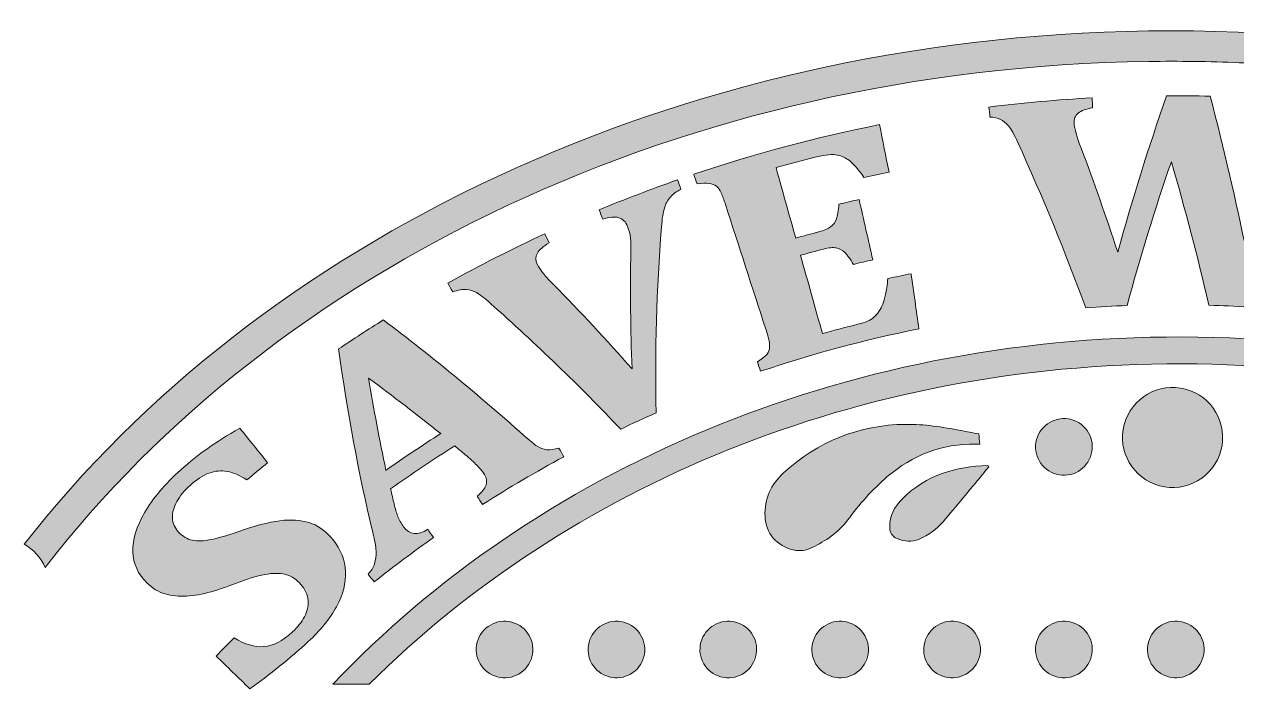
# Model space of a CAD drawing. Header units: inches. Extents: x 56 to 1023, y -872 to -208.
# Drawn here: x 83.2 to 563.8, y -471.7 to -208.2 of the extents above; entities that cross this region are included whole.
import ezdxf

# ---------------------------------------------------------------- set-up
doc = ezdxf.new("R2010")
doc.units = ezdxf.units.IN
doc.header["$MEASUREMENT"] = 0
doc.layers.add('Layer 1', color=7, linetype='Continuous')

# ---------------------------------------------------------------- blocks, each defined once
blk = doc.blocks.new('block 5')
at = {"layer": 'Layer 1', "true_color": 0x010101}
h = blk.add_hatch(color=18, dxfattribs=at)
h.dxf.hatch_style = 2
edge = h.paths.add_edge_path()
edge.add_spline(control_points=[(166.38, -451.61), (170.62, -454.15), (174.56, -455.28), (178.21, -455.03), (181.86, -454.77), (185.6, -452.82), (189.53, -449.19), (191.58, -447.3), (193.16, -445.32), (194.27, -443.24), (195.39, -441.15), (195.87, -439), (195.7, -436.75), (195.54, -434.51), (194.58, -432.37), (192.8, -430.33), (191.17, -428.45), (189.33, -427.18), (187.28, -426.54), (185.23, -425.9), (182.71, -425.79), (179.74, -426.23), (176.77, -426.68), (172.98, -427.74), (168.39, -429.48), (164.47, -430.99), (160.78, -432.25), (157.31, -433.25), (153.84, -434.26), (150.58, -434.85), (147.53, -435.02), (144.47, -435.2), (141.64, -434.9), (139.02, -434.11), (136.4, -433.33), (134.01, -431.89), (131.85, -429.77), (128.31, -426.31), (126.42, -422.21), (126.29, -417.43), (126.15, -412.65), (127.7, -407.4), (131, -401.76), (134.29, -396.12), (139.02, -390.48), (145.17, -385), (148.77, -381.79), (152.37, -378.92), (155.94, -376.39), (159.52, -373.85), (163.77, -371.18), (168.7, -368.44), (172.37, -372.99), (176.03, -377.54), (179.7, -382.09), (176.93, -384.32), (174.18, -386.59), (171.45, -388.88), (168.65, -387.07), (166.05, -385.96), (163.65, -385.54), (161.25, -385.12), (158.87, -385.34), (156.52, -386.2), (154.17, -387.07), (151.64, -388.69), (148.97, -391.08), (146.69, -393.12), (144.94, -395.26), (143.7, -397.49), (142.47, -399.72), (141.9, -401.89), (141.97, -404), (142.05, -406.12), (142.87, -407.99), (144.42, -409.63), (146.02, -411.33), (147.84, -412.4), (149.87, -412.84), (151.9, -413.28), (154.47, -413.16), (157.59, -412.51), (160.72, -411.85), (164.9, -410.56), (170.15, -408.73), (176.56, -406.52), (181.92, -405.3), (186.21, -404.94), (190.5, -404.58), (194.21, -405.04), (197.32, -406.27), (200.44, -407.5), (203.2, -409.64), (205.62, -412.66), (208.72, -416.53), (210.34, -420.74), (210.57, -425.26), (210.79, -429.79), (209.59, -434.41), (207, -439.19), (204.41, -443.98), (200.67, -448.56), (195.76, -453.06), (192.26, -456.27), (188.49, -459.51), (184.44, -462.79), (180.4, -466.07), (176.47, -469.07), (172.62, -471.75), (168.18, -467.42), (163.73, -463.09), (159.28, -458.77), (161.63, -456.35), (163.99, -453.97), (166.38, -451.61)], knot_values=[0, 0, 0, 0, 1, 1, 1, 2, 2, 2, 3, 3, 3, 4, 4, 4, 5, 5, 5, 6, 6, 6, 7, 7, 7, 8, 8, 8, 9, 9, 9, 10, 10, 10, 11, 11, 11, 12, 12, 12, 13, 13, 13, 14, 14, 14, 15, 15, 15, 16, 16, 16, 17, 17, 17, 18, 18, 18, 19, 19, 19, 20, 20, 20, 21, 21, 21, 22, 22, 22, 23, 23, 23, 24, 24, 24, 25, 25, 25, 26, 26, 26, 27, 27, 27, 28, 28, 28, 29, 29, 29, 30, 30, 30, 31, 31, 31, 32, 32, 32, 33, 33, 33, 34, 34, 34, 35, 35, 35, 36, 36, 36, 37, 37, 37, 38, 38, 38, 38], degree=3, periodic=1)
at = {"layer": 'Layer 1', "lineweight": 0}
blk.add_open_spline([(166.38, -451.61), (170.62, -454.15), (174.56, -455.28), (178.21, -455.03), (181.86, -454.77), (185.6, -452.82), (189.53, -449.19), (191.58, -447.3), (193.16, -445.32), (194.27, -443.24), (195.39, -441.15), (195.87, -439), (195.7, -436.75), (195.54, -434.51), (194.58, -432.37), (192.8, -430.33), (191.17, -428.45), (189.33, -427.18), (187.28, -426.54), (185.23, -425.9), (182.71, -425.79), (179.74, -426.23), (176.77, -426.68), (172.98, -427.74), (168.39, -429.48), (164.47, -430.99), (160.78, -432.25), (157.31, -433.25), (153.84, -434.26), (150.58, -434.85), (147.53, -435.02), (144.47, -435.2), (141.64, -434.9), (139.02, -434.11), (136.4, -433.33), (134.01, -431.89), (131.85, -429.77), (128.31, -426.31), (126.42, -422.21), (126.29, -417.43), (126.15, -412.65), (127.7, -407.4), (131, -401.76), (134.29, -396.12), (139.02, -390.48), (145.17, -385), (148.77, -381.79), (152.37, -378.92), (155.94, -376.39), (159.52, -373.85), (163.77, -371.18), (168.7, -368.44), (172.37, -372.99), (176.03, -377.54), (179.7, -382.09), (176.93, -384.32), (174.18, -386.59), (171.45, -388.88), (168.65, -387.07), (166.05, -385.96), (163.65, -385.54), (161.25, -385.12), (158.87, -385.34), (156.52, -386.2), (154.17, -387.07), (151.64, -388.69), (148.97, -391.08), (146.69, -393.12), (144.94, -395.26), (143.7, -397.49), (142.47, -399.72), (141.9, -401.89), (141.97, -404), (142.05, -406.12), (142.87, -407.99), (144.42, -409.63), (146.02, -411.33), (147.84, -412.4), (149.87, -412.84), (151.9, -413.28), (154.47, -413.16), (157.59, -412.51), (160.72, -411.85), (164.9, -410.56), (170.15, -408.73), (176.56, -406.52), (181.92, -405.3), (186.21, -404.94), (190.5, -404.58), (194.21, -405.04), (197.32, -406.27), (200.44, -407.5), (203.2, -409.64), (205.62, -412.66), (208.72, -416.53), (210.34, -420.74), (210.57, -425.26), (210.79, -429.79), (209.59, -434.41), (207, -439.19), (204.41, -443.98), (200.67, -448.56), (195.76, -453.06), (192.26, -456.27), (188.49, -459.51), (184.44, -462.79), (180.4, -466.07), (176.47, -469.07), (172.62, -471.75), (168.18, -467.42), (163.73, -463.09), (159.28, -458.77), (161.63, -456.35), (163.99, -453.97), (166.38, -451.61)], degree=3, knots=[0, 0, 0, 0, 1, 1, 1, 2, 2, 2, 3, 3, 3, 4, 4, 4, 5, 5, 5, 6, 6, 6, 7, 7, 7, 8, 8, 8, 9, 9, 9, 10, 10, 10, 11, 11, 11, 12, 12, 12, 13, 13, 13, 14, 14, 14, 15, 15, 15, 16, 16, 16, 17, 17, 17, 18, 18, 18, 19, 19, 19, 20, 20, 20, 21, 21, 21, 22, 22, 22, 23, 23, 23, 24, 24, 24, 25, 25, 25, 26, 26, 26, 27, 27, 27, 28, 28, 28, 29, 29, 29, 30, 30, 30, 31, 31, 31, 32, 32, 32, 33, 33, 33, 34, 34, 34, 35, 35, 35, 36, 36, 36, 37, 37, 37, 38, 38, 38, 38], dxfattribs=at)
blk = doc.blocks.new('block 6')
at = {"layer": 'Layer 1', "true_color": 0x010101}
h = blk.add_hatch(color=18, dxfattribs=at)
h.dxf.hatch_style = 2
edge = h.paths.add_edge_path()
edge.add_spline(control_points=[(253.82, -375.43), (245.23, -380.84), (236.76, -386.53), (228.43, -392.48), (228.9, -394.5), (229.37, -396.51), (229.85, -398.53), (230.25, -400.22), (230.73, -401.81), (231.27, -403.28), (231.82, -404.75), (232.59, -406.17), (233.58, -407.54), (235.91, -410.74), (239.08, -411.02), (243.15, -408.49), (243.91, -409.58), (244.68, -410.67), (245.44, -411.75), (237.49, -417.38), (229.65, -423.25), (221.96, -429.38), (221.13, -428.34), (220.31, -427.3), (219.48, -426.26), (220.72, -425.06), (221.58, -423.72), (222.06, -422.22), (222.54, -420.72), (222.74, -419.03), (222.66, -417.16), (222.58, -415.29), (222.15, -412.85), (221.4, -409.82), (215.72, -386.02), (211.18, -361.7), (207.81, -336.97), (213.67, -333.01), (219.58, -329.18), (225.54, -325.45), (244.84, -340), (263.38, -355.26), (281.12, -371.16), (283.5, -373.29), (285.28, -374.75), (286.5, -375.52), (287.72, -376.3), (288.99, -376.76), (290.33, -376.93), (291.66, -377.09), (293.27, -376.86), (295.15, -376.26), (295.78, -377.43), (296.42, -378.6), (297.05, -379.77), (286.14, -385.65), (275.4, -391.96), (264.86, -398.7), (264.14, -397.58), (263.43, -396.46), (262.71, -395.34), (264.58, -393.85), (265.76, -392.43), (266.24, -391.03), (266.72, -389.64), (266.52, -388.23), (265.63, -386.79), (264.98, -385.72), (264.11, -384.63), (263.02, -383.5), (261.94, -382.37), (260.46, -381.01), (258.59, -379.42), (257.01, -378.09), (255.42, -376.75), (253.82, -375.43)], knot_values=[0, 0, 0, 0, 1, 1, 1, 2, 2, 2, 3, 3, 3, 4, 4, 4, 5, 5, 5, 6, 6, 6, 7, 7, 7, 8, 8, 8, 9, 9, 9, 10, 10, 10, 11, 11, 11, 12, 12, 12, 13, 13, 13, 14, 14, 14, 15, 15, 15, 16, 16, 16, 17, 17, 17, 18, 18, 18, 19, 19, 19, 20, 20, 20, 21, 21, 21, 22, 22, 22, 23, 23, 23, 24, 24, 24, 25, 25, 25, 25], degree=3, periodic=1)
edge = h.paths.add_edge_path()
edge.add_spline(control_points=[(226.58, -385.12), (233.72, -380.07), (240.96, -375.22), (248.28, -370.56), (238.95, -363.06), (229.42, -355.72), (219.72, -348.56), (221.72, -360.85), (224.01, -373.04), (226.58, -385.12)], knot_values=[0, 0, 0, 0, 1, 1, 1, 2, 2, 2, 3, 3, 3, 3], degree=3, periodic=1)
at = {"layer": 'Layer 1', "lineweight": 0}
for points, knots in [([(253.82, -375.43), (245.23, -380.84), (236.76, -386.53), (228.43, -392.48), (228.9, -394.5), (229.37, -396.51), (229.85, -398.53), (230.25, -400.22), (230.73, -401.81), (231.27, -403.28), (231.82, -404.75), (232.59, -406.17), (233.58, -407.54), (235.91, -410.74), (239.08, -411.02), (243.15, -408.49), (243.91, -409.58), (244.68, -410.67), (245.44, -411.75), (237.49, -417.38), (229.65, -423.25), (221.96, -429.38), (221.13, -428.34), (220.31, -427.3), (219.48, -426.26), (220.72, -425.06), (221.58, -423.72), (222.06, -422.22), (222.54, -420.72), (222.74, -419.03), (222.66, -417.16), (222.58, -415.29), (222.15, -412.85), (221.4, -409.82), (215.72, -386.02), (211.18, -361.7), (207.81, -336.97), (213.67, -333.01), (219.58, -329.18), (225.54, -325.45), (244.84, -340), (263.38, -355.26), (281.12, -371.16), (283.5, -373.29), (285.28, -374.75), (286.5, -375.52), (287.72, -376.3), (288.99, -376.76), (290.33, -376.93), (291.66, -377.09), (293.27, -376.86), (295.15, -376.26), (295.78, -377.43), (296.42, -378.6), (297.05, -379.77), (286.14, -385.65), (275.4, -391.96), (264.86, -398.7), (264.14, -397.58), (263.43, -396.46), (262.71, -395.34), (264.58, -393.85), (265.76, -392.43), (266.24, -391.03), (266.72, -389.64), (266.52, -388.23), (265.63, -386.79), (264.98, -385.72), (264.11, -384.63), (263.02, -383.5), (261.94, -382.37), (260.46, -381.01), (258.59, -379.42), (257.01, -378.09), (255.42, -376.75), (253.82, -375.43)], [0, 0, 0, 0, 1, 1, 1, 2, 2, 2, 3, 3, 3, 4, 4, 4, 5, 5, 5, 6, 6, 6, 7, 7, 7, 8, 8, 8, 9, 9, 9, 10, 10, 10, 11, 11, 11, 12, 12, 12, 13, 13, 13, 14, 14, 14, 15, 15, 15, 16, 16, 16, 17, 17, 17, 18, 18, 18, 19, 19, 19, 20, 20, 20, 21, 21, 21, 22, 22, 22, 23, 23, 23, 24, 24, 24, 25, 25, 25, 25]), ([(226.58, -385.12), (233.72, -380.07), (240.96, -375.22), (248.28, -370.56), (238.95, -363.06), (229.42, -355.72), (219.72, -348.56), (221.72, -360.85), (224.01, -373.04), (226.58, -385.12)], [0, 0, 0, 0, 1, 1, 1, 2, 2, 2, 3, 3, 3, 3])]:
    blk.add_open_spline(points, degree=3, knots=knots, dxfattribs=at)
blk = doc.blocks.new('block 7')
at = {"layer": 'Layer 1', "true_color": 0x010101}
h = blk.add_hatch(color=18, dxfattribs=at)
h.dxf.hatch_style = 2
edge = h.paths.add_edge_path()
edge.add_spline(control_points=[(323.65, -298.08), (323.71, -296.24), (323.66, -294.54), (323.5, -293), (323.34, -291.45), (322.96, -289.92), (322.34, -288.38), (321.61, -286.55), (320.45, -285.39), (318.84, -284.9), (317.24, -284.42), (315.15, -284.62), (312.57, -285.51), (312.06, -284.29), (311.55, -283.06), (311.04, -281.83), (321.32, -277.55), (331.7, -273.58), (342.17, -269.9), (342.61, -271.16), (343.05, -272.41), (343.49, -273.66), (341.74, -274.54), (340.35, -275.56), (339.33, -276.72), (338.31, -277.88), (337.53, -279.3), (336.99, -280.98), (336.44, -282.66), (336.03, -285.23), (335.78, -288.68), (333.84, -313.42), (333.15, -338.01), (333.67, -362.34), (328.96, -364.41), (324.28, -366.56), (319.63, -368.78), (303.27, -351.58), (286.08, -334.95), (268.08, -318.96), (265.68, -316.82), (263.82, -315.38), (262.54, -314.63), (261.26, -313.87), (259.89, -313.45), (258.42, -313.35), (256.96, -313.26), (255.16, -313.59), (253.03, -314.35), (252.39, -313.19), (251.74, -312.03), (251.09, -310.87), (263.72, -303.84), (276.56, -297.31), (289.57, -291.27), (290.13, -292.48), (290.69, -293.68), (291.25, -294.89), (288.92, -296.24), (287.38, -297.62), (286.61, -299.01), (285.85, -300.4), (285.84, -301.85), (286.57, -303.38), (287.15, -304.58), (287.85, -305.68), (288.67, -306.69), (289.5, -307.71), (290.94, -309.26), (293, -311.36), (303.7, -322.29), (314.08, -333.45), (324.14, -344.82), (323.51, -329.33), (323.35, -313.75), (323.65, -298.08)], knot_values=[0, 0, 0, 0, 1, 1, 1, 2, 2, 2, 3, 3, 3, 4, 4, 4, 5, 5, 5, 6, 6, 6, 7, 7, 7, 8, 8, 8, 9, 9, 9, 10, 10, 10, 11, 11, 11, 12, 12, 12, 13, 13, 13, 14, 14, 14, 15, 15, 15, 16, 16, 16, 17, 17, 17, 18, 18, 18, 19, 19, 19, 20, 20, 20, 21, 21, 21, 22, 22, 22, 23, 23, 23, 24, 24, 24, 25, 25, 25, 25], degree=3, periodic=1)
at = {"layer": 'Layer 1', "lineweight": 0}
blk.add_open_spline([(323.65, -298.08), (323.71, -296.24), (323.66, -294.54), (323.5, -293), (323.34, -291.45), (322.96, -289.92), (322.34, -288.38), (321.61, -286.55), (320.45, -285.39), (318.84, -284.9), (317.24, -284.42), (315.15, -284.62), (312.57, -285.51), (312.06, -284.29), (311.55, -283.06), (311.04, -281.83), (321.32, -277.55), (331.7, -273.58), (342.17, -269.9), (342.61, -271.16), (343.05, -272.41), (343.49, -273.66), (341.74, -274.54), (340.35, -275.56), (339.33, -276.72), (338.31, -277.88), (337.53, -279.3), (336.99, -280.98), (336.44, -282.66), (336.03, -285.23), (335.78, -288.68), (333.84, -313.42), (333.15, -338.01), (333.67, -362.34), (328.96, -364.41), (324.28, -366.56), (319.63, -368.78), (303.27, -351.58), (286.08, -334.95), (268.08, -318.96), (265.68, -316.82), (263.82, -315.38), (262.54, -314.63), (261.26, -313.87), (259.89, -313.45), (258.42, -313.35), (256.96, -313.26), (255.16, -313.59), (253.03, -314.35), (252.39, -313.19), (251.74, -312.03), (251.09, -310.87), (263.72, -303.84), (276.56, -297.31), (289.57, -291.27), (290.13, -292.48), (290.69, -293.68), (291.25, -294.89), (288.92, -296.24), (287.38, -297.62), (286.61, -299.01), (285.85, -300.4), (285.84, -301.85), (286.57, -303.38), (287.15, -304.58), (287.85, -305.68), (288.67, -306.69), (289.5, -307.71), (290.94, -309.26), (293, -311.36), (303.7, -322.29), (314.08, -333.45), (324.14, -344.82), (323.51, -329.33), (323.35, -313.75), (323.65, -298.08)], degree=3, knots=[0, 0, 0, 0, 1, 1, 1, 2, 2, 2, 3, 3, 3, 4, 4, 4, 5, 5, 5, 6, 6, 6, 7, 7, 7, 8, 8, 8, 9, 9, 9, 10, 10, 10, 11, 11, 11, 12, 12, 12, 13, 13, 13, 14, 14, 14, 15, 15, 15, 16, 16, 16, 17, 17, 17, 18, 18, 18, 19, 19, 19, 20, 20, 20, 21, 21, 21, 22, 22, 22, 23, 23, 23, 24, 24, 24, 25, 25, 25, 25], dxfattribs=at)
blk = doc.blocks.new('block 8')
at = {"layer": 'Layer 1', "true_color": 0x010101}
h = blk.add_hatch(color=18, dxfattribs=at)
h.dxf.hatch_style = 2
edge = h.paths.add_edge_path()
edge.add_spline(control_points=[(422.2, -248), (423.46, -254.28), (424.72, -260.56), (425.98, -266.84), (422.66, -267.5), (419.34, -268.19), (416.03, -268.92), (413.62, -265.52), (411.68, -263.3), (410.26, -262.24), (408.83, -261.18), (407.24, -260.45), (405.49, -260.05), (403.74, -259.65), (400.97, -259.9), (397.18, -260.83), (391.83, -262.16), (386.5, -263.57), (381.18, -265.05), (383.78, -274.36), (386.39, -283.67), (388.99, -292.99), (392.05, -292.14), (395.12, -291.31), (398.19, -290.51), (400.24, -289.98), (401.78, -289.33), (402.82, -288.55), (403.87, -287.77), (404.64, -286.72), (405.13, -285.39), (405.63, -284.07), (405.94, -282.13), (406.08, -279.57), (408.76, -278.92), (411.44, -278.3), (414.13, -277.69), (415.93, -285.67), (417.74, -293.65), (419.54, -301.63), (416.97, -302.2), (414.4, -302.8), (411.84, -303.42), (410.65, -301.3), (409.52, -299.74), (408.45, -298.73), (407.38, -297.73), (406.24, -297.11), (405.03, -296.87), (403.82, -296.64), (402.13, -296.79), (399.97, -297.35), (396.94, -298.14), (393.91, -298.96), (390.89, -299.8), (393.79, -310.16), (396.68, -320.52), (399.58, -330.88), (404.25, -329.58), (408.94, -328.35), (413.64, -327.18), (415.16, -326.8), (416.42, -326.4), (417.42, -325.98), (418.42, -325.55), (419.28, -325.02), (420.01, -324.4), (420.73, -323.77), (421.39, -323), (421.99, -322.08), (422.58, -321.16), (423.08, -320.2), (423.48, -319.2), (423.87, -318.2), (424.25, -316.92), (424.6, -315.36), (424.95, -313.8), (425.25, -311.69), (425.52, -309.03), (428.59, -308.37), (431.67, -307.73), (434.75, -307.12), (435.76, -314.41), (436.79, -321.71), (437.83, -329), (416.64, -333.25), (395.68, -338.86), (375.08, -345.82), (374.65, -344.57), (374.22, -343.31), (373.8, -342.05), (375.23, -341.14), (376.33, -340.31), (377.1, -339.57), (377.87, -338.83), (378.35, -338), (378.54, -337.07), (378.73, -336.14), (378.7, -335.05), (378.43, -333.8), (378.17, -332.55), (377.74, -331), (377.15, -329.16), (371.8, -312.64), (366.46, -296.12), (361.11, -279.59), (360.53, -277.79), (359.98, -276.3), (359.46, -275.11), (358.94, -273.92), (358.31, -273.03), (357.55, -272.42), (356.8, -271.82), (355.82, -271.45), (354.62, -271.32), (353.42, -271.18), (351.84, -271.23), (349.87, -271.47), (349.44, -270.21), (349.01, -268.95), (348.59, -267.69), (372.75, -259.52), (397.34, -252.95), (422.2, -248)], knot_values=[0, 0, 0, 0, 1, 1, 1, 2, 2, 2, 3, 3, 3, 4, 4, 4, 5, 5, 5, 6, 6, 6, 7, 7, 7, 8, 8, 8, 9, 9, 9, 10, 10, 10, 11, 11, 11, 12, 12, 12, 13, 13, 13, 14, 14, 14, 15, 15, 15, 16, 16, 16, 17, 17, 17, 18, 18, 18, 19, 19, 19, 20, 20, 20, 21, 21, 21, 22, 22, 22, 23, 23, 23, 24, 24, 24, 25, 25, 25, 26, 26, 26, 27, 27, 27, 28, 28, 28, 29, 29, 29, 30, 30, 30, 31, 31, 31, 32, 32, 32, 33, 33, 33, 34, 34, 34, 35, 35, 35, 36, 36, 36, 37, 37, 37, 38, 38, 38, 39, 39, 39, 40, 40, 40, 41, 41, 41, 41], degree=3, periodic=1)
at = {"layer": 'Layer 1', "lineweight": 0}
blk.add_open_spline([(422.2, -248), (423.46, -254.28), (424.72, -260.56), (425.98, -266.84), (422.66, -267.5), (419.34, -268.19), (416.03, -268.92), (413.62, -265.52), (411.68, -263.3), (410.26, -262.24), (408.83, -261.18), (407.24, -260.45), (405.49, -260.05), (403.74, -259.65), (400.97, -259.9), (397.18, -260.83), (391.83, -262.16), (386.5, -263.57), (381.18, -265.05), (383.78, -274.36), (386.39, -283.67), (388.99, -292.99), (392.05, -292.14), (395.12, -291.31), (398.19, -290.51), (400.24, -289.98), (401.78, -289.33), (402.82, -288.55), (403.87, -287.77), (404.64, -286.72), (405.13, -285.39), (405.63, -284.07), (405.94, -282.13), (406.08, -279.57), (408.76, -278.92), (411.44, -278.3), (414.13, -277.69), (415.93, -285.67), (417.74, -293.65), (419.54, -301.63), (416.97, -302.2), (414.4, -302.8), (411.84, -303.42), (410.65, -301.3), (409.52, -299.74), (408.45, -298.73), (407.38, -297.73), (406.24, -297.11), (405.03, -296.87), (403.82, -296.64), (402.13, -296.79), (399.97, -297.35), (396.94, -298.14), (393.91, -298.96), (390.89, -299.8), (393.79, -310.16), (396.68, -320.52), (399.58, -330.88), (404.25, -329.58), (408.94, -328.35), (413.64, -327.18), (415.16, -326.8), (416.42, -326.4), (417.42, -325.98), (418.42, -325.55), (419.28, -325.02), (420.01, -324.4), (420.73, -323.77), (421.39, -323), (421.99, -322.08), (422.58, -321.16), (423.08, -320.2), (423.48, -319.2), (423.87, -318.2), (424.25, -316.92), (424.6, -315.36), (424.95, -313.8), (425.25, -311.69), (425.52, -309.03), (428.59, -308.37), (431.67, -307.73), (434.75, -307.12), (435.76, -314.41), (436.79, -321.71), (437.83, -329), (416.64, -333.25), (395.68, -338.86), (375.08, -345.82), (374.65, -344.57), (374.22, -343.31), (373.8, -342.05), (375.23, -341.14), (376.33, -340.31), (377.1, -339.57), (377.87, -338.83), (378.35, -338), (378.54, -337.07), (378.73, -336.14), (378.7, -335.05), (378.43, -333.8), (378.17, -332.55), (377.74, -331), (377.15, -329.16), (371.8, -312.64), (366.46, -296.12), (361.11, -279.59), (360.53, -277.79), (359.98, -276.3), (359.46, -275.11), (358.94, -273.92), (358.31, -273.03), (357.55, -272.42), (356.8, -271.82), (355.82, -271.45), (354.62, -271.32), (353.42, -271.18), (351.84, -271.23), (349.87, -271.47), (349.44, -270.21), (349.01, -268.95), (348.59, -267.69), (372.75, -259.52), (397.34, -252.95), (422.2, -248)], degree=3, knots=[0, 0, 0, 0, 1, 1, 1, 2, 2, 2, 3, 3, 3, 4, 4, 4, 5, 5, 5, 6, 6, 6, 7, 7, 7, 8, 8, 8, 9, 9, 9, 10, 10, 10, 11, 11, 11, 12, 12, 12, 13, 13, 13, 14, 14, 14, 15, 15, 15, 16, 16, 16, 17, 17, 17, 18, 18, 18, 19, 19, 19, 20, 20, 20, 21, 21, 21, 22, 22, 22, 23, 23, 23, 24, 24, 24, 25, 25, 25, 26, 26, 26, 27, 27, 27, 28, 28, 28, 29, 29, 29, 30, 30, 30, 31, 31, 31, 32, 32, 32, 33, 33, 33, 34, 34, 34, 35, 35, 35, 36, 36, 36, 37, 37, 37, 38, 38, 38, 39, 39, 39, 40, 40, 40, 41, 41, 41, 41], dxfattribs=at)
blk = doc.blocks.new('block 9')
at = {"layer": 'Layer 1', "true_color": 0x010101}
h = blk.add_hatch(color=18, dxfattribs=at)
h.dxf.hatch_style = 2
edge = h.paths.add_edge_path()
edge.add_spline(control_points=[(585.53, -259.2), (586.37, -257.41), (587.12, -255.6), (587.77, -253.77), (588.43, -251.95), (588.82, -250.38), (588.93, -249.05), (589.12, -246.97), (588.61, -245.38), (587.41, -244.28), (586.21, -243.19), (584.33, -242.46), (581.76, -242.11), (581.86, -240.79), (581.96, -239.46), (582.06, -238.13), (592.66, -238.92), (603.24, -239.98), (613.8, -241.33), (613.63, -242.65), (613.46, -243.97), (613.29, -245.29), (611.38, -245.37), (609.75, -245.75), (608.4, -246.42), (607.05, -247.09), (605.78, -248.11), (604.62, -249.47), (603.45, -250.84), (601.93, -253.18), (600.07, -256.51), (588.46, -277.47), (577.89, -298.76), (568.38, -320.32), (563.18, -320.01), (557.97, -319.79), (552.76, -319.64), (548.35, -300.59), (543.39, -281.6), (537.87, -262.69), (531.36, -281.61), (525.51, -300.64), (520.32, -319.75), (514.85, -319.95), (509.38, -320.23), (503.92, -320.6), (495.81, -298.53), (486.84, -276.66), (477, -255.02), (475.56, -251.85), (474.33, -249.67), (473.34, -248.49), (472.35, -247.3), (471.29, -246.45), (470.16, -245.93), (469.03, -245.41), (467.64, -245.09), (465.99, -244.97), (465.83, -243.65), (465.66, -242.33), (465.5, -241.01), (479.11, -239.33), (492.78, -238.12), (506.46, -237.38), (506.53, -238.71), (506.6, -240.04), (506.68, -241.37), (504.06, -241.75), (502.15, -242.45), (500.95, -243.46), (499.75, -244.46), (499.22, -245.81), (499.33, -247.5), (499.47, -249.63), (500.42, -252.9), (502.14, -257.31), (507.27, -271.01), (512.1, -284.78), (516.62, -298.61), (522.32, -277.81), (528.79, -257.11), (536.01, -236.53), (541.77, -236.51), (547.53, -236.57), (553.28, -236.71), (558.72, -257.4), (563.54, -278.17), (567.73, -298.97), (573.29, -285.62), (579.23, -272.36), (585.53, -259.2)], knot_values=[0, 0, 0, 0, 1, 1, 1, 2, 2, 2, 3, 3, 3, 4, 4, 4, 5, 5, 5, 6, 6, 6, 7, 7, 7, 8, 8, 8, 9, 9, 9, 10, 10, 10, 11, 11, 11, 12, 12, 12, 13, 13, 13, 14, 14, 14, 15, 15, 15, 16, 16, 16, 17, 17, 17, 18, 18, 18, 19, 19, 19, 20, 20, 20, 21, 21, 21, 22, 22, 22, 23, 23, 23, 24, 24, 24, 25, 25, 25, 26, 26, 26, 27, 27, 27, 28, 28, 28, 29, 29, 29, 30, 30, 30, 30], degree=3, periodic=1)
at = {"layer": 'Layer 1', "lineweight": 0}
blk.add_open_spline([(585.53, -259.2), (586.37, -257.41), (587.12, -255.6), (587.77, -253.77), (588.43, -251.95), (588.82, -250.38), (588.93, -249.05), (589.12, -246.97), (588.61, -245.38), (587.41, -244.28), (586.21, -243.19), (584.33, -242.46), (581.76, -242.11), (581.86, -240.79), (581.96, -239.46), (582.06, -238.13), (592.66, -238.92), (603.24, -239.98), (613.8, -241.33), (613.63, -242.65), (613.46, -243.97), (613.29, -245.29), (611.38, -245.37), (609.75, -245.75), (608.4, -246.42), (607.05, -247.09), (605.78, -248.11), (604.62, -249.47), (603.45, -250.84), (601.93, -253.18), (600.07, -256.51), (588.46, -277.47), (577.89, -298.76), (568.38, -320.32), (563.18, -320.01), (557.97, -319.79), (552.76, -319.64), (548.35, -300.59), (543.39, -281.6), (537.87, -262.69), (531.36, -281.61), (525.51, -300.64), (520.32, -319.75), (514.85, -319.95), (509.38, -320.23), (503.92, -320.6), (495.81, -298.53), (486.84, -276.66), (477, -255.02), (475.56, -251.85), (474.33, -249.67), (473.34, -248.49), (472.35, -247.3), (471.29, -246.45), (470.16, -245.93), (469.03, -245.41), (467.64, -245.09), (465.99, -244.97), (465.83, -243.65), (465.66, -242.33), (465.5, -241.01), (479.11, -239.33), (492.78, -238.12), (506.46, -237.38), (506.53, -238.71), (506.6, -240.04), (506.68, -241.37), (504.06, -241.75), (502.15, -242.45), (500.95, -243.46), (499.75, -244.46), (499.22, -245.81), (499.33, -247.5), (499.47, -249.63), (500.42, -252.9), (502.14, -257.31), (507.27, -271.01), (512.1, -284.78), (516.62, -298.61), (522.32, -277.81), (528.79, -257.11), (536.01, -236.53), (541.77, -236.51), (547.53, -236.57), (553.28, -236.71), (558.72, -257.4), (563.54, -278.17), (567.73, -298.97), (573.29, -285.62), (579.23, -272.36), (585.53, -259.2)], degree=3, knots=[0, 0, 0, 0, 1, 1, 1, 2, 2, 2, 3, 3, 3, 4, 4, 4, 5, 5, 5, 6, 6, 6, 7, 7, 7, 8, 8, 8, 9, 9, 9, 10, 10, 10, 11, 11, 11, 12, 12, 12, 13, 13, 13, 14, 14, 14, 15, 15, 15, 16, 16, 16, 17, 17, 17, 18, 18, 18, 19, 19, 19, 20, 20, 20, 21, 21, 21, 22, 22, 22, 23, 23, 23, 24, 24, 24, 25, 25, 25, 26, 26, 26, 27, 27, 27, 28, 28, 28, 29, 29, 29, 30, 30, 30, 30], dxfattribs=at)
blk = doc.blocks.new('block 4')
at = {"layer": 'Layer 1'}
for name in ['block 9', 'block 8', 'block 7', 'block 6', 'block 5']:
    blk.add_blockref(name, (0, 0), dxfattribs=at)
blk = doc.blocks.new('block 25')
at = {"layer": 'Layer 1', "true_color": 0xffffff}
h = blk.add_hatch(color=7, dxfattribs=at)
h.dxf.hatch_style = 2
edge = h.paths.add_edge_path()
edge.add_spline(control_points=[(219.97, -469.94), (298.1, -391.9), (413.56, -342.56), (542.06, -342.88), (670.56, -343.19), (785.75, -393.1), (863.49, -471.51), (863.49, -471.51), (877.91, -471.55), (877.91, -471.55), (798.31, -386.86), (677.41, -332.55), (542.09, -332.22), (406.76, -331.89), (285.56, -385.59), (205.53, -469.9), (205.53, -469.9), (219.97, -469.94), (219.97, -469.94)], knot_values=[0, 0, 0, 0, 1, 1, 1, 2, 2, 2, 3, 3, 3, 4, 4, 4, 5, 5, 5, 6, 6, 6, 6], degree=3, periodic=1)
at = {"layer": 'Layer 1', "lineweight": 0}
blk.add_open_spline([(219.97, -469.94), (298.1, -391.9), (413.56, -342.56), (542.06, -342.88), (670.56, -343.19), (785.75, -393.1), (863.49, -471.51), (863.49, -471.51), (877.91, -471.55), (877.91, -471.55), (798.31, -386.86), (677.41, -332.55), (542.09, -332.22), (406.76, -331.89), (285.56, -385.59), (205.53, -469.9), (205.53, -469.9), (219.97, -469.94), (219.97, -469.94)], degree=3, knots=[0, 0, 0, 0, 1, 1, 1, 2, 2, 2, 3, 3, 3, 4, 4, 4, 5, 5, 5, 6, 6, 6, 6], dxfattribs=at)
blk = doc.blocks.new('block 26')
at = {"layer": 'Layer 1', "true_color": 0xffffff}
h = blk.add_hatch(color=7, dxfattribs=at)
h.dxf.hatch_style = 2
edge = h.paths.add_edge_path()
edge.add_spline(control_points=[(976.74, -417.64), (977.35, -418.16), (978.02, -418.45), (978.73, -418.26), (979.52, -418.06), (980.15, -417.45), (980.76, -416.87), (981.42, -416.23), (982.08, -415.76), (982.83, -415.29), (983.24, -414.72), (983.65, -414.17), (984.14, -413.68), (985.75, -412.05), (986.01, -409.28), (984.56, -407.46), (888.69, -287.04), (719.77, -208.17), (528.83, -210.85), (340.88, -213.48), (176.52, -294.51), (83.22, -414.42), (86.93, -416.49), (89.74, -419.74), (91.58, -423.66), (182.3, -305.56), (343.95, -225.53), (529, -222.94), (534.99, -222.86), (540.99, -222.86), (546.98, -222.94), (552.92, -223.02), (558.87, -223.18), (564.81, -223.42), (570.7, -223.66), (576.59, -223.98), (582.48, -224.38), (588.32, -224.78), (594.16, -225.25), (599.99, -225.81), (605.77, -226.36), (611.55, -226.99), (617.33, -227.71), (623.05, -228.41), (628.77, -229.19), (634.47, -230.06), (640.14, -230.91), (645.79, -231.84), (651.43, -232.86), (657.02, -233.86), (662.61, -234.94), (668.18, -236.09), (673.7, -237.24), (679.22, -238.46), (684.71, -239.77), (690.16, -241.05), (695.6, -242.42), (701.02, -243.86), (706.4, -245.29), (711.76, -246.79), (717.1, -248.37), (722.39, -249.94), (727.67, -251.58), (732.93, -253.29), (738.14, -254.99), (743.33, -256.77), (748.5, -258.62), (753.63, -260.45), (758.73, -262.35), (763.82, -264.33), (768.85, -266.29), (773.86, -268.32), (778.85, -270.43), (783.79, -272.52), (788.71, -274.67), (793.6, -276.91), (798.45, -279.12), (803.27, -281.4), (808.06, -283.75), (812.8, -286.08), (817.52, -288.49), (822.21, -290.96), (826.85, -293.41), (831.46, -295.93), (836.05, -298.52), (840.58, -301.09), (845.09, -303.72), (849.56, -306.43), (853.98, -309.11), (858.38, -311.86), (862.74, -314.68), (867.05, -317.46), (871.33, -320.32), (875.57, -323.25), (879.77, -326.15), (883.93, -329.11), (888.05, -332.15), (892.12, -335.15), (896.16, -338.22), (900.16, -341.36), (904.12, -344.47), (908.03, -347.64), (911.9, -350.88), (915.73, -354.09), (919.51, -357.36), (923.25, -360.7), (926.95, -364), (930.61, -367.37), (934.21, -370.81), (937.78, -374.21), (941.3, -377.67), (944.77, -381.2), (948.2, -384.69), (951.58, -388.25), (954.91, -391.87), (958.2, -395.45), (961.44, -399.1), (964.63, -402.81), (967.78, -406.47), (970.87, -410.21), (973.91, -414), (974.66, -414.93), (975.61, -416.68), (976.74, -417.64)], knot_values=[0, 0, 0, 0, 1, 1, 1, 2, 2, 2, 3, 3, 3, 4, 4, 4, 5, 5, 5, 6, 6, 6, 7, 7, 7, 8, 8, 8, 9, 9, 9, 10, 10, 10, 11, 11, 11, 12, 12, 12, 13, 13, 13, 14, 14, 14, 15, 15, 15, 16, 16, 16, 17, 17, 17, 18, 18, 18, 19, 19, 19, 20, 20, 20, 21, 21, 21, 22, 22, 22, 23, 23, 23, 24, 24, 24, 25, 25, 25, 26, 26, 26, 27, 27, 27, 28, 28, 28, 29, 29, 29, 30, 30, 30, 31, 31, 31, 32, 32, 32, 33, 33, 33, 34, 34, 34, 35, 35, 35, 36, 36, 36, 37, 37, 37, 38, 38, 38, 39, 39, 39, 40, 40, 40, 41, 41, 41, 41], degree=3, periodic=1)
at = {"layer": 'Layer 1', "lineweight": 0}
blk.add_open_spline([(976.74, -417.64), (977.35, -418.16), (978.02, -418.45), (978.73, -418.26), (979.52, -418.06), (980.15, -417.45), (980.76, -416.87), (981.42, -416.23), (982.08, -415.76), (982.83, -415.29), (983.24, -414.72), (983.65, -414.17), (984.14, -413.68), (985.75, -412.05), (986.01, -409.28), (984.56, -407.46), (888.69, -287.04), (719.77, -208.17), (528.83, -210.85), (340.88, -213.48), (176.52, -294.51), (83.22, -414.42), (86.93, -416.49), (89.74, -419.74), (91.58, -423.66), (182.3, -305.56), (343.95, -225.53), (529, -222.94), (534.99, -222.86), (540.99, -222.86), (546.98, -222.94), (552.92, -223.02), (558.87, -223.18), (564.81, -223.42), (570.7, -223.66), (576.59, -223.98), (582.48, -224.38), (588.32, -224.78), (594.16, -225.25), (599.99, -225.81), (605.77, -226.36), (611.55, -226.99), (617.33, -227.71), (623.05, -228.41), (628.77, -229.19), (634.47, -230.06), (640.14, -230.91), (645.79, -231.84), (651.43, -232.86), (657.02, -233.86), (662.61, -234.94), (668.18, -236.09), (673.7, -237.24), (679.22, -238.46), (684.71, -239.77), (690.16, -241.05), (695.6, -242.42), (701.02, -243.86), (706.4, -245.29), (711.76, -246.79), (717.1, -248.37), (722.39, -249.94), (727.67, -251.58), (732.93, -253.29), (738.14, -254.99), (743.33, -256.77), (748.5, -258.62), (753.63, -260.45), (758.73, -262.35), (763.82, -264.33), (768.85, -266.29), (773.86, -268.32), (778.85, -270.43), (783.79, -272.52), (788.71, -274.67), (793.6, -276.91), (798.45, -279.12), (803.27, -281.4), (808.06, -283.75), (812.8, -286.08), (817.52, -288.49), (822.21, -290.96), (826.85, -293.41), (831.46, -295.93), (836.05, -298.52), (840.58, -301.09), (845.09, -303.72), (849.56, -306.43), (853.98, -309.11), (858.38, -311.86), (862.74, -314.68), (867.05, -317.46), (871.33, -320.32), (875.57, -323.25), (879.77, -326.15), (883.93, -329.11), (888.05, -332.15), (892.12, -335.15), (896.16, -338.22), (900.16, -341.36), (904.12, -344.47), (908.03, -347.64), (911.9, -350.88), (915.73, -354.09), (919.51, -357.36), (923.25, -360.7), (926.95, -364), (930.61, -367.37), (934.21, -370.81), (937.78, -374.21), (941.3, -377.67), (944.77, -381.2), (948.2, -384.69), (951.58, -388.25), (954.91, -391.87), (958.2, -395.45), (961.44, -399.1), (964.63, -402.81), (967.78, -406.47), (970.87, -410.21), (973.91, -414), (974.66, -414.93), (975.61, -416.68), (976.74, -417.64)], degree=3, knots=[0, 0, 0, 0, 1, 1, 1, 2, 2, 2, 3, 3, 3, 4, 4, 4, 5, 5, 5, 6, 6, 6, 7, 7, 7, 8, 8, 8, 9, 9, 9, 10, 10, 10, 11, 11, 11, 12, 12, 12, 13, 13, 13, 14, 14, 14, 15, 15, 15, 16, 16, 16, 17, 17, 17, 18, 18, 18, 19, 19, 19, 20, 20, 20, 21, 21, 21, 22, 22, 22, 23, 23, 23, 24, 24, 24, 25, 25, 25, 26, 26, 26, 27, 27, 27, 28, 28, 28, 29, 29, 29, 30, 30, 30, 31, 31, 31, 32, 32, 32, 33, 33, 33, 34, 34, 34, 35, 35, 35, 36, 36, 36, 37, 37, 37, 38, 38, 38, 39, 39, 39, 40, 40, 40, 41, 41, 41, 41], dxfattribs=at)

msp = doc.modelspace()

# ---------------------------------------------------------------- hatches: boundary and pattern name
at = {"layer": 'Layer 1', "true_color": 0xffffff}
h = msp.add_hatch(color=7, dxfattribs=at)
h.dxf.hatch_style = 2
edge = h.paths.add_edge_path()
edge.add_spline(control_points=[(543.5, -352.89), (554.09, -355.72), (560.38, -366.61), (557.54, -377.2), (554.71, -387.79), (543.82, -394.08), (533.23, -391.24), (522.64, -388.41), (516.35, -377.52), (519.19, -366.93), (522.02, -356.34), (532.91, -350.05), (543.5, -352.89)], knot_values=[0, 0, 0, 0, 1, 1, 1, 2, 2, 2, 3, 3, 3, 4, 4, 4, 4], degree=3, periodic=1)
h = msp.add_hatch(color=7, dxfattribs=at)
h.dxf.hatch_style = 2
edge = h.paths.add_edge_path()
edge.add_spline(control_points=[(498.21, -364.97), (504.2, -366.57), (507.76, -372.73), (506.15, -378.72), (504.55, -384.71), (498.39, -388.27), (492.4, -386.67), (486.41, -385.06), (482.85, -378.9), (484.46, -372.91), (486.06, -366.92), (492.22, -363.37), (498.21, -364.97)], knot_values=[0, 0, 0, 0, 1, 1, 1, 2, 2, 2, 3, 3, 3, 4, 4, 4, 4], degree=3, periodic=1)
h = msp.add_hatch(color=7, dxfattribs=at)
h.dxf.hatch_style = 2
edge = h.paths.add_edge_path()
edge.add_spline(control_points=[(461.94, -374.71), (461.8, -373.21), (461.7, -372.04), (461.58, -370.66), (459.14, -370.2), (456.77, -369.76), (454.39, -369.31), (447.17, -367.94), (439.93, -366.79), (432.54, -366.88), (413.95, -367.09), (397.87, -373.66), (384.19, -386.14), (379.16, -390.73), (376.55, -396.5), (376.83, -403.42), (377.1, -409.98), (381.61, -415.3), (388.01, -416.7), (390.6, -417.27), (393.1, -416.9), (395.4, -415.78), (400.83, -413.13), (405.82, -409.86), (409.52, -404.93), (414.22, -398.66), (419.28, -392.71), (425.29, -387.62), (435.37, -379.07), (446.92, -374.52), (460.24, -374.71), (460.7, -374.71), (461.16, -374.71), (461.94, -374.71)], knot_values=[0, 0, 0, 0, 1, 1, 1, 2, 2, 2, 3, 3, 3, 4, 4, 4, 5, 5, 5, 6, 6, 6, 7, 7, 7, 8, 8, 8, 9, 9, 9, 10, 10, 10, 11, 11, 11, 11], degree=3, periodic=1)
h = msp.add_hatch(color=7, dxfattribs=at)
h.dxf.hatch_style = 2
edge = h.paths.add_edge_path()
edge.add_spline(control_points=[(465.15, -383.16), (452.42, -383.58), (440.79, -386.94), (431.45, -396.23), (428.96, -398.72), (426.97, -401.56), (426.44, -405.16), (426.31, -406.02), (426.27, -406.89), (426.26, -407.75), (426.24, -409.89), (427.27, -411.35), (429.22, -412.17), (432.09, -413.37), (434.96, -413.67), (437.93, -412.39), (441.63, -410.8), (444.84, -408.52), (447.42, -405.48), (452.7, -399.3), (457.85, -393.01), (463.04, -386.76), (463.88, -385.75), (464.68, -384.7), (465.5, -383.68), (465.38, -383.51), (465.27, -383.34), (465.15, -383.16)], knot_values=[0, 0, 0, 0, 1, 1, 1, 2, 2, 2, 3, 3, 3, 4, 4, 4, 5, 5, 5, 6, 6, 6, 7, 7, 7, 8, 8, 8, 9, 9, 9, 9], degree=3, periodic=1)
h = msp.add_hatch(color=7, dxfattribs=at)
h.dxf.hatch_style = 2
edge = h.paths.add_edge_path()
edge.add_spline(control_points=[(276.49, -445.34), (282.48, -446.94), (286.04, -453.1), (284.44, -459.09), (282.83, -465.08), (276.68, -468.64), (270.69, -467.03), (264.69, -465.43), (261.14, -459.27), (262.74, -453.28), (264.35, -447.29), (270.5, -443.73), (276.49, -445.34)], knot_values=[0, 0, 0, 0, 1, 1, 1, 2, 2, 2, 3, 3, 3, 4, 4, 4, 4], degree=3, periodic=1)
h = msp.add_hatch(color=7, dxfattribs=at)
h.dxf.hatch_style = 2
edge = h.paths.add_edge_path()
edge.add_spline(control_points=[(320.84, -445.34), (326.83, -446.94), (330.38, -453.1), (328.78, -459.09), (327.18, -465.08), (321.02, -468.64), (315.03, -467.03), (309.04, -465.43), (305.48, -459.27), (307.09, -453.28), (308.69, -447.29), (314.85, -443.73), (320.84, -445.34)], knot_values=[0, 0, 0, 0, 1, 1, 1, 2, 2, 2, 3, 3, 3, 4, 4, 4, 4], degree=3, periodic=1)
h = msp.add_hatch(color=7, dxfattribs=at)
h.dxf.hatch_style = 2
edge = h.paths.add_edge_path()
edge.add_spline(control_points=[(365.18, -445.34), (371.17, -446.94), (374.73, -453.1), (373.12, -459.09), (371.52, -465.08), (365.36, -468.64), (359.37, -467.03), (353.38, -465.43), (349.82, -459.27), (351.43, -453.28), (353.03, -447.29), (359.19, -443.73), (365.18, -445.34)], knot_values=[0, 0, 0, 0, 1, 1, 1, 2, 2, 2, 3, 3, 3, 4, 4, 4, 4], degree=3, periodic=1)
h = msp.add_hatch(color=7, dxfattribs=at)
h.dxf.hatch_style = 2
edge = h.paths.add_edge_path()
edge.add_spline(control_points=[(409.52, -445.34), (415.51, -446.94), (419.07, -453.1), (417.47, -459.09), (415.86, -465.08), (409.71, -468.64), (403.71, -467.03), (397.72, -465.43), (394.17, -459.27), (395.77, -453.28), (397.38, -447.29), (403.53, -443.73), (409.52, -445.34)], knot_values=[0, 0, 0, 0, 1, 1, 1, 2, 2, 2, 3, 3, 3, 4, 4, 4, 4], degree=3, periodic=1)
h = msp.add_hatch(color=7, dxfattribs=at)
h.dxf.hatch_style = 2
edge = h.paths.add_edge_path()
edge.add_spline(control_points=[(453.87, -445.34), (459.86, -446.94), (463.41, -453.1), (461.81, -459.09), (460.2, -465.08), (454.05, -468.64), (448.06, -467.03), (442.07, -465.43), (438.51, -459.27), (440.11, -453.28), (441.72, -447.29), (447.87, -443.73), (453.87, -445.34)], knot_values=[0, 0, 0, 0, 1, 1, 1, 2, 2, 2, 3, 3, 3, 4, 4, 4, 4], degree=3, periodic=1)
h = msp.add_hatch(color=7, dxfattribs=at)
h.dxf.hatch_style = 2
edge = h.paths.add_edge_path()
edge.add_spline(control_points=[(498.21, -445.34), (504.2, -446.94), (507.76, -453.1), (506.15, -459.09), (504.55, -465.08), (498.39, -468.64), (492.4, -467.03), (486.41, -465.43), (482.85, -459.27), (484.46, -453.28), (486.06, -447.29), (492.22, -443.73), (498.21, -445.34)], knot_values=[0, 0, 0, 0, 1, 1, 1, 2, 2, 2, 3, 3, 3, 4, 4, 4, 4], degree=3, periodic=1)
h = msp.add_hatch(color=7, dxfattribs=at)
h.dxf.hatch_style = 2
edge = h.paths.add_edge_path()
edge.add_spline(control_points=[(542.55, -445.34), (548.54, -446.94), (552.1, -453.1), (550.49, -459.09), (548.89, -465.08), (542.73, -468.64), (536.74, -467.03), (530.75, -465.43), (527.2, -459.27), (528.8, -453.28), (530.4, -447.29), (536.56, -443.73), (542.55, -445.34)], knot_values=[0, 0, 0, 0, 1, 1, 1, 2, 2, 2, 3, 3, 3, 4, 4, 4, 4], degree=3, periodic=1)

# ---------------------------------------------------------------- linework, layer by layer
at = {"layer": 'Layer 1', "lineweight": 0}
for points, knots in [([(543.5, -352.89), (554.09, -355.72), (560.38, -366.61), (557.54, -377.2), (554.71, -387.79), (543.82, -394.08), (533.23, -391.24), (522.64, -388.41), (516.35, -377.52), (519.19, -366.93), (522.02, -356.34), (532.91, -350.05), (543.5, -352.89)], [0, 0, 0, 0, 1, 1, 1, 2, 2, 2, 3, 3, 3, 4, 4, 4, 4]), ([(498.21, -364.97), (504.2, -366.57), (507.76, -372.73), (506.15, -378.72), (504.55, -384.71), (498.39, -388.27), (492.4, -386.67), (486.41, -385.06), (482.85, -378.9), (484.46, -372.91), (486.06, -366.92), (492.22, -363.37), (498.21, -364.97)], [0, 0, 0, 0, 1, 1, 1, 2, 2, 2, 3, 3, 3, 4, 4, 4, 4]), ([(461.94, -374.71), (461.8, -373.21), (461.7, -372.04), (461.58, -370.66), (459.14, -370.2), (456.77, -369.76), (454.39, -369.31), (447.17, -367.94), (439.93, -366.79), (432.54, -366.88), (413.95, -367.09), (397.87, -373.66), (384.19, -386.14), (379.16, -390.73), (376.55, -396.5), (376.83, -403.42), (377.1, -409.98), (381.61, -415.3), (388.01, -416.7), (390.6, -417.27), (393.1, -416.9), (395.4, -415.78), (400.83, -413.13), (405.82, -409.86), (409.52, -404.93), (414.22, -398.66), (419.28, -392.71), (425.29, -387.62), (435.37, -379.07), (446.92, -374.52), (460.24, -374.71), (460.7, -374.71), (461.16, -374.71), (461.94, -374.71)], [0, 0, 0, 0, 1, 1, 1, 2, 2, 2, 3, 3, 3, 4, 4, 4, 5, 5, 5, 6, 6, 6, 7, 7, 7, 8, 8, 8, 9, 9, 9, 10, 10, 10, 11, 11, 11, 11]), ([(465.15, -383.16), (452.42, -383.58), (440.79, -386.94), (431.45, -396.23), (428.96, -398.72), (426.97, -401.56), (426.44, -405.16), (426.31, -406.02), (426.27, -406.89), (426.26, -407.75), (426.24, -409.89), (427.27, -411.35), (429.22, -412.17), (432.09, -413.37), (434.96, -413.67), (437.93, -412.39), (441.63, -410.8), (444.84, -408.52), (447.42, -405.48), (452.7, -399.3), (457.85, -393.01), (463.04, -386.76), (463.88, -385.75), (464.68, -384.7), (465.5, -383.68), (465.38, -383.51), (465.27, -383.34), (465.15, -383.16)], [0, 0, 0, 0, 1, 1, 1, 2, 2, 2, 3, 3, 3, 4, 4, 4, 5, 5, 5, 6, 6, 6, 7, 7, 7, 8, 8, 8, 9, 9, 9, 9]), ([(276.49, -445.34), (282.48, -446.94), (286.04, -453.1), (284.44, -459.09), (282.83, -465.08), (276.68, -468.64), (270.69, -467.03), (264.69, -465.43), (261.14, -459.27), (262.74, -453.28), (264.35, -447.29), (270.5, -443.73), (276.49, -445.34)], [0, 0, 0, 0, 1, 1, 1, 2, 2, 2, 3, 3, 3, 4, 4, 4, 4]), ([(320.84, -445.34), (326.83, -446.94), (330.38, -453.1), (328.78, -459.09), (327.18, -465.08), (321.02, -468.64), (315.03, -467.03), (309.04, -465.43), (305.48, -459.27), (307.09, -453.28), (308.69, -447.29), (314.85, -443.73), (320.84, -445.34)], [0, 0, 0, 0, 1, 1, 1, 2, 2, 2, 3, 3, 3, 4, 4, 4, 4]), ([(365.18, -445.34), (371.17, -446.94), (374.73, -453.1), (373.12, -459.09), (371.52, -465.08), (365.36, -468.64), (359.37, -467.03), (353.38, -465.43), (349.82, -459.27), (351.43, -453.28), (353.03, -447.29), (359.19, -443.73), (365.18, -445.34)], [0, 0, 0, 0, 1, 1, 1, 2, 2, 2, 3, 3, 3, 4, 4, 4, 4]), ([(409.52, -445.34), (415.51, -446.94), (419.07, -453.1), (417.47, -459.09), (415.86, -465.08), (409.71, -468.64), (403.71, -467.03), (397.72, -465.43), (394.17, -459.27), (395.77, -453.28), (397.38, -447.29), (403.53, -443.73), (409.52, -445.34)], [0, 0, 0, 0, 1, 1, 1, 2, 2, 2, 3, 3, 3, 4, 4, 4, 4]), ([(453.87, -445.34), (459.86, -446.94), (463.41, -453.1), (461.81, -459.09), (460.2, -465.08), (454.05, -468.64), (448.06, -467.03), (442.07, -465.43), (438.51, -459.27), (440.11, -453.28), (441.72, -447.29), (447.87, -443.73), (453.87, -445.34)], [0, 0, 0, 0, 1, 1, 1, 2, 2, 2, 3, 3, 3, 4, 4, 4, 4]), ([(498.21, -445.34), (504.2, -446.94), (507.76, -453.1), (506.15, -459.09), (504.55, -465.08), (498.39, -468.64), (492.4, -467.03), (486.41, -465.43), (482.85, -459.27), (484.46, -453.28), (486.06, -447.29), (492.22, -443.73), (498.21, -445.34)], [0, 0, 0, 0, 1, 1, 1, 2, 2, 2, 3, 3, 3, 4, 4, 4, 4]), ([(542.55, -445.34), (548.54, -446.94), (552.1, -453.1), (550.49, -459.09), (548.89, -465.08), (542.73, -468.64), (536.74, -467.03), (530.75, -465.43), (527.2, -459.27), (528.8, -453.28), (530.4, -447.29), (536.56, -443.73), (542.55, -445.34)], [0, 0, 0, 0, 1, 1, 1, 2, 2, 2, 3, 3, 3, 4, 4, 4, 4])]:
    msp.add_open_spline(points, degree=3, knots=knots, dxfattribs=at)

# ---------------------------------------------------------------- block references
at = {"layer": 'Layer 1'}
for name in ['block 26', 'block 4', 'block 25']:
    msp.add_blockref(name, (0, 0), dxfattribs=at)

doc.saveas('drawing.dxf')
